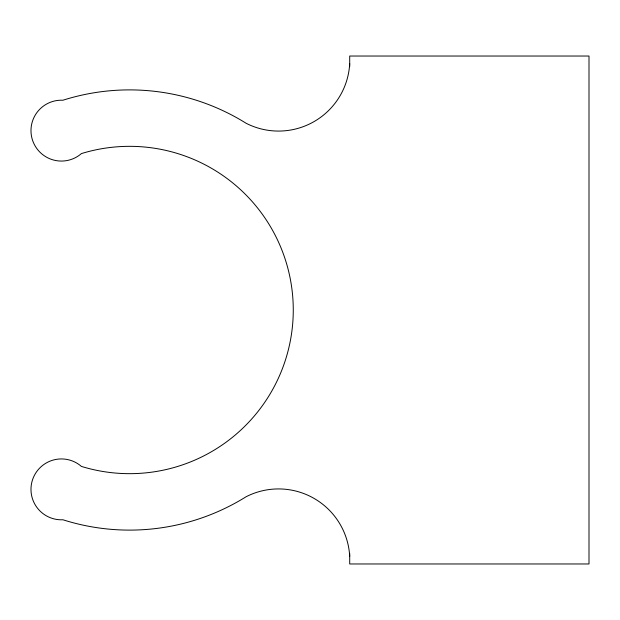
<?xml version="1.0" encoding="UTF-8"?>
<svg xmlns="http://www.w3.org/2000/svg" width="620" height="620" viewBox="0 0 620 620"><rect width="100%" height="100%" fill="white"/><g stroke="black" fill="none" stroke-linecap="round" stroke-linejoin="round"><path stroke-width="0.93" d="M349.703 66.673L349.703 56.032L589 56.032L589 563.968L349.703 563.968L349.703 553.327M349.703 63.597A71.261 71.261 0 0 1 246.124 123.272A220.108 220.108 0 0 0 62.922 100.231A30.434 30.434 0 0 0 32.659 140.593A30.434 30.434 0 0 0 81.398 153.59A163.672 163.672 0 0 1 293.268 310A163.672 163.672 0 0 1 81.398 466.411A30.434 30.434 0 0 0 32.659 479.407A30.434 30.434 0 0 0 62.922 519.769A220.108 220.108 0 0 0 246.124 496.729A71.261 71.261 0 0 1 349.703 556.404"/></g></svg>
